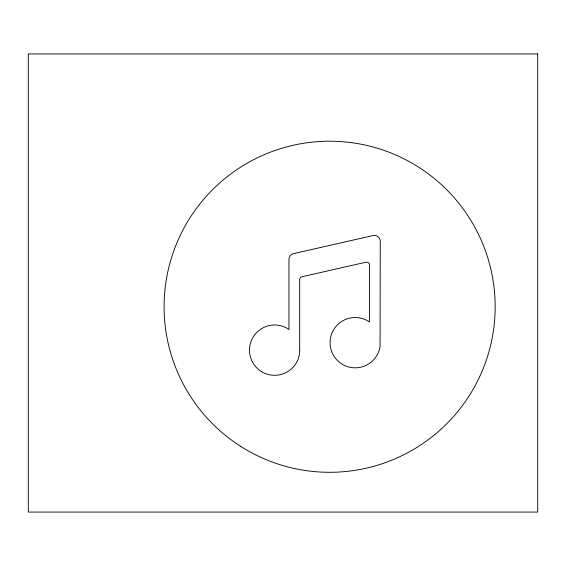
<?xml version="1.0" encoding="UTF-8"?>
<svg xmlns="http://www.w3.org/2000/svg" width="566" height="566" viewBox="0 0 566 566"><rect width="100%" height="100%" fill="white"/><g stroke="black" fill="none" stroke-linecap="round" stroke-linejoin="round"><path stroke-width="0.85" d="M299.676 350.687L299.506 353.948A25.159 25.159 0 0 1 267.131 374.154A25.159 25.159 0 0 1 252.033 339.105A25.159 25.159 0 0 1 288.95 329.454L288.95 259.313A5.809 5.809 0 0 1 293.471 253.653L373.15 235.541A5.809 5.809 0 0 1 380.246 241.208L380.076 346.484A25.159 25.159 0 0 1 347.701 366.683A25.159 25.159 0 0 1 332.603 331.641A25.159 25.159 0 0 1 369.52 321.983L369.52 265.037A2.901 2.901 0 0 0 365.976 262.207L301.933 276.76A2.901 2.901 0 0 0 299.676 279.59L299.676 350.687M537.7 53.94L28.3 53.94L28.3 512.06L537.7 512.06L537.7 53.94M240.649 446.348A165.541 165.541 0 0 0 495.009 314.01A165.541 165.541 0 0 0 253.221 159.895A165.541 165.541 0 0 0 240.649 446.348"/></g></svg>
